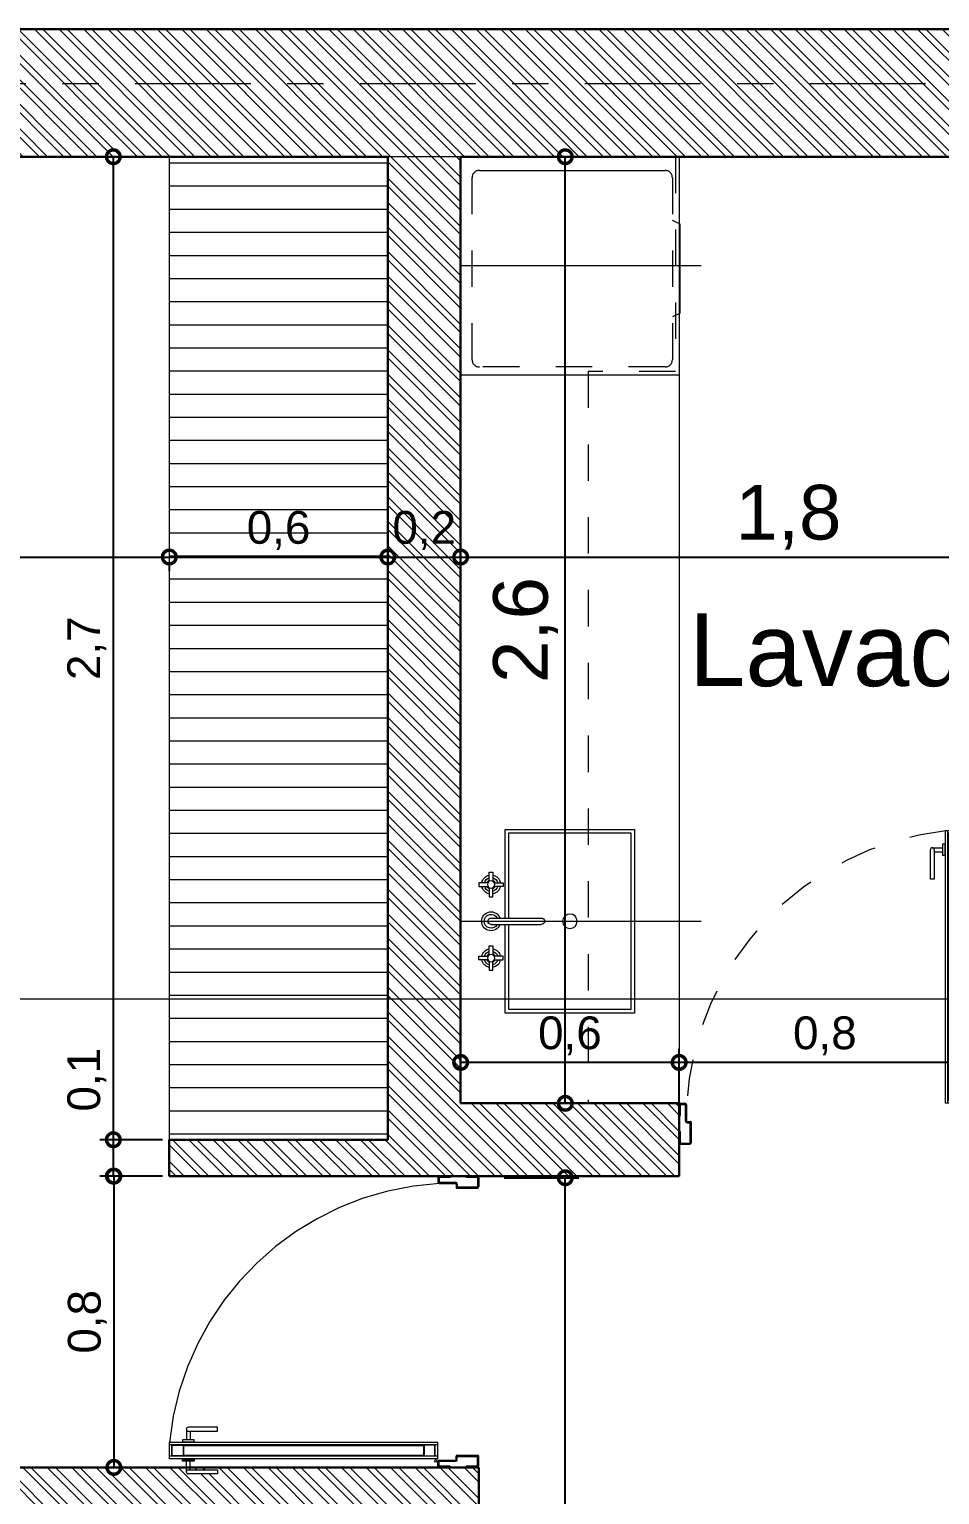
# Model space of a CAD drawing. Header units: millimetres. Extents: x 2502.5 to 2587.5, y 1451 to 1547.9.
# Drawn here: x 2517.778 to 2520.278, y 1509.219 to 1513.244 of the extents above; entities that cross this region are included whole.
import ezdxf

# ---------------------------------------------------------------- set-up
doc = ezdxf.new("R2010")
doc.units = ezdxf.units.MM
for name, pattern in [('ACAD_ISO10W100', [18, 12, -3, 0, -3]), ('CENTER', [50.8, 31.75, -6.35, 6.35, -6.35]), ('JIS_02_0.7', [1.35, 0.75, -0.6])]:
    doc.linetypes.add(name, pattern=pattern)
for name, color, linetype, lineweight in [('0.05', 254, 'Continuous', 5), ('0.09', 6, 'Continuous', 9), ('0.15', 6, 'Continuous', 15), ('02_CIVIL_EXIST', 250, 'Continuous', 30), ('08_CIVIL VISTAS FINO', 253, 'Continuous', 5), ('09_CIVIL PROYECCIONES', 230, 'JIS_02_0.7', 5), ('10_CIVIL EJES', 230, 'CENTER', 15), ('11_CARPINTERIA Y MOBILIARIO', 141, 'Continuous', 9), ('12_TEXTOS', 150, 'Continuous', 20), ('13_COTAS', 8, 'Continuous', 9), ('ABERTURASQ', 250, 'Continuous', 30), ('EJES', 101, 'ACAD_ISO10W100', 5)]:
    doc.layers.add(name, color=color, linetype=linetype, lineweight=lineweight)
doc.styles.add('Swis721 BT', font='swiss.ttf')
doc.dimstyles.new('ISO-23', dxfattribs={"dimscale": 0.03, "dimtxt": 5, "dimasz": 2.5, "dimexe": 1.25, "dimexo": 0.625, "dimtad": 1, "dimtxsty": 'Swis721 BT', "dimblk": 'DOTSMALL', "dimcen": 2.5, "dimclrt": 150, "dimadec": 0, "dimazin": 0, "dimtfac": 1, "dimtmove": 0, "dimatfit": 3, "dimfxl": 0, "dimarcsym": 0})

# ---------------------------------------------------------------- blocks, each defined once
blk = doc.blocks.new('80')
at = {"layer": '09_CIVIL PROYECCIONES', "linetype": 'JIS_02_0.7', "ltscale": 0.1}
blk.add_arc((2522612.3974, 181769.4556), 0.8022, 276.4267, 356.831, dxfattribs=at)
at = {"layer": '11_CARPINTERIA Y MOBILIARIO'}
for p, q in [((2522612.4184, 181769.5148), (2522612.4184, 181769.4844)), ((2522612.4184, 181769.4844), (2522612.4218, 181769.4844)), ((2522612.4218, 181769.5148), (2522612.4218, 181769.4844)), ((2522612.4229, 181769.5193), (2522612.4472, 181769.5193)), ((2522612.4229, 181769.5159), (2522612.447, 181769.5159)), ((2522612.4481, 181769.4601), (2522612.4481, 181769.515)), ((2522612.4516, 181769.4593), (2522612.4516, 181769.5155)), ((2522613.1852, 181769.4593), (2522613.1852, 181769.5155)), ((2522613.1887, 181769.4601), (2522613.1887, 181769.515)), ((2522613.2139, 181769.5193), (2522613.1896, 181769.5193)), ((2522613.2139, 181769.5159), (2522613.1898, 181769.5159)), ((2522613.2151, 181769.5148), (2522613.2151, 181769.4844)), ((2522613.2184, 181769.4844), (2522613.2151, 181769.4844)), ((2522613.2184, 181769.5148), (2522613.2184, 181769.4844)), ((2522612.4352, 181769.4113), (2522612.4352, 181769.4545)), ((2522612.4385, 181769.4113), (2522612.4385, 181769.4545)), ((2522612.4408, 181769.4601), (2522612.4481, 181769.4601)), ((2522612.4408, 181769.4567), (2522612.4494, 181769.4567)), ((2522613.1961, 181769.4567), (2522613.1874, 181769.4567)), ((2522613.1961, 181769.4601), (2522613.1887, 181769.4601)), ((2522613.1983, 181769.4113), (2522613.1983, 181769.4545)), ((2522613.2017, 181769.4113), (2522613.2017, 181769.4545)), ((2522612.4184, 181769.4404), (2522612.4184, 181769.4113)), ((2522612.4184, 181769.4404), (2522612.4218, 181769.4404)), ((2522612.4218, 181769.4404), (2522612.4218, 181769.4113)), ((2522612.4229, 181769.4101), (2522612.434, 181769.4101)), ((2522612.4229, 181769.4068), (2522612.434, 181769.4068)), ((2522612.4422, 181769.4063), (2522612.4872, 181769.4063)), ((2522612.4422, 181769.4063), (2522612.4422, 181768.6585)), ((2522612.4489, 181769.4063), (2522612.4489, 181768.6585)), ((2522612.4804, 181769.4063), (2522612.4804, 181768.6585)), ((2522612.4872, 181769.4063), (2522612.4872, 181768.6585)), ((2522613.2139, 181769.4101), (2522613.2028, 181769.4101)), ((2522613.2139, 181769.4068), (2522613.2028, 181769.4068)), ((2522613.2184, 181769.4404), (2522613.2151, 181769.4404)), ((2522613.2151, 181769.4404), (2522613.2151, 181769.4113)), ((2522613.2184, 181769.4404), (2522613.2184, 181769.4113)), ((2522612.4489, 181769.3995), (2522612.4804, 181769.3995)), ((2522612.4501, 181769.3984), (2522612.4793, 181769.3984)), ((2522612.4501, 181769.3691), (2522612.4501, 181769.3984)), ((2522612.4793, 181769.3691), (2522612.4501, 181769.3691)), ((2522612.4783, 181769.367), (2522612.4511, 181769.367)), ((2522612.4511, 181769.367), (2522612.4511, 181768.6978)), ((2522612.4783, 181768.6978), (2522612.4783, 181769.367)), ((2522612.4793, 181769.3984), (2522612.4793, 181769.3691)), ((2522612.4115, 181768.7907), (2522612.4008, 181768.7907)), ((2522612.4008, 181768.7907), (2522612.4008, 181768.7102)), ((2522612.4115, 181768.7102), (2522612.4115, 181768.7907)), ((2522612.5179, 181768.7102), (2522612.5179, 181768.7907)), ((2522612.5179, 181768.7907), (2522612.5286, 181768.7907)), ((2522612.5286, 181768.7907), (2522612.5286, 181768.7102)), ((2522612.4404, 181768.7263), (2522612.4351, 181768.7263)), ((2522612.4351, 181768.7263), (2522612.4351, 181768.6941)), ((2522612.4404, 181768.6941), (2522612.4404, 181768.7263)), ((2522612.4889, 181768.6941), (2522612.4889, 181768.7263)), ((2522612.4889, 181768.7263), (2522612.4943, 181768.7263)), ((2522612.4943, 181768.7263), (2522612.4943, 181768.6941)), ((2522612.4061, 181768.7048), (2522612.4351, 181768.7048)), ((2522612.4115, 181768.7156), (2522612.4351, 181768.7156)), ((2522612.4351, 181768.6941), (2522612.4404, 181768.6941)), ((2522612.4793, 181768.6956), (2522612.4501, 181768.6956)), ((2522612.4501, 181768.6956), (2522612.4501, 181768.6664)), ((2522612.4511, 181768.6978), (2522612.4783, 181768.6978)), ((2522612.4793, 181768.6664), (2522612.4793, 181768.6956)), ((2522612.4943, 181768.6941), (2522612.4889, 181768.6941)), ((2522612.5179, 181768.7156), (2522612.4943, 181768.7156)), ((2522612.5233, 181768.7048), (2522612.4943, 181768.7048)), ((2522612.4422, 181768.6585), (2522612.4872, 181768.6585)), ((2522612.4489, 181768.6652), (2522612.4804, 181768.6652)), ((2522612.4501, 181768.6664), (2522612.4793, 181768.6664))]:
    blk.add_line(p, q, dxfattribs=at)
blk.add_circle((2522612.4361, 181769.4014), 0.0036, dxfattribs=at)
for centre, radius, start, end in [((2522612.4229, 181769.5148), 0.00448, 90, 180), ((2522612.4229, 181769.5148), 0.00112, 90, 180), ((2522612.447, 181769.5148), 0.00112, 8.602, 90), ((2522612.4472, 181769.5148), 0.00448, 8.602, 90), ((2522613.1896, 181769.5148), 0.00448, 90, 171.398), ((2522613.1898, 181769.5148), 0.00112, 90, 171.398), ((2522613.2139, 181769.5148), 0.00448, 0, 90), ((2522613.2139, 181769.5148), 0.00112, 0, 90), ((2522612.4408, 181769.4545), 0.0056, 90, 180), ((2522612.4408, 181769.4545), 0.00224, 90, 180), ((2522612.4494, 181769.4589), 0.00224, 270, 8.602), ((2522613.1874, 181769.4589), 0.00224, 171.398, 270), ((2522613.1961, 181769.4545), 0.0056, 0, 90), ((2522613.1961, 181769.4545), 0.00224, 0, 90), ((2522612.4229, 181769.4113), 0.00448, 180, 270), ((2522612.4229, 181769.4113), 0.00112, 180, 270), ((2522612.434, 181769.4113), 0.00448, 270, 0), ((2522612.434, 181769.4113), 0.00112, 270, 0), ((2522613.2028, 181769.4113), 0.00448, 180, 270), ((2522613.2028, 181769.4113), 0.00112, 180, 270), ((2522613.2139, 181769.4113), 0.00448, 270, 0), ((2522613.2139, 181769.4113), 0.00112, 270, 0), ((2522612.4061, 181768.7102), 0.00537, 180, 0), ((2522612.5233, 181768.7102), 0.00537, 180, 0)]:
    blk.add_arc(centre, radius, start, end, dxfattribs=at)
blk = doc.blocks.new('bacha baño')
at = {"layer": '11_CARPINTERIA Y MOBILIARIO'}
for p, q in [((534.0763, 620.5057), (534.0763, 620.3677)), ((534.0943, 620.5057), (534.0943, 620.3677))]:
    blk.add_line(p, q, dxfattribs=at)
for points in [[(533.9793, 620.5144), (533.9793, 620.5392), (533.9893, 620.5392), (533.9893, 620.5144)], [(534.1913, 620.5144), (534.1913, 620.5392), (534.1813, 620.5392), (534.1813, 620.5144)], [(533.9756, 620.5107), (533.9508, 620.5107), (533.9508, 620.5007), (533.9756, 620.5007)], [(533.9793, 620.497), (533.9793, 620.4722), (533.9893, 620.4722), (533.9893, 620.497)], [(533.9929, 620.5107), (534.0178, 620.5107), (534.0178, 620.5007), (533.9929, 620.5007)], [(534.1776, 620.5107), (534.1528, 620.5107), (534.1528, 620.5007), (534.1776, 620.5007)], [(534.1913, 620.497), (534.1913, 620.4722), (534.1813, 620.4722), (534.1813, 620.497)], [(534.1949, 620.5107), (534.2198, 620.5107), (534.2198, 620.5007), (534.1949, 620.5007)], [(534.0763, 620.4667), (533.8328, 620.4667), (533.8328, 620.1117), (534.3378, 620.1117), (534.3378, 620.4667), (534.0943, 620.4667)], [(534.0763, 620.4567), (533.8428, 620.4567), (533.8428, 620.1217), (534.3278, 620.1217), (534.3278, 620.4567), (534.0943, 620.4567)]]:
    blk.add_lwpolyline(points, dxfattribs=at)
for centre, radius in [((533.9843, 620.5057), 0.01), ((534.1863, 620.5057), 0.01), ((534.0853, 620.2892), 0.02)]:
    blk.add_circle(centre, radius, dxfattribs=at)
for centre, radius, start, end in [((533.9843, 620.5057), 0.026, 101.0875, 168.9125), ((533.9843, 620.5057), 0.026, 191.0875, 258.9125), ((533.9843, 620.5057), 0.019, 105.2575, 164.7425), ((533.9843, 620.5057), 0.019, 195.2575, 254.7425), ((533.9843, 620.5057), 0.0125, 113.5782, 156.4218), ((533.9843, 620.5057), 0.0125, 203.5782, 246.4218), ((533.9843, 620.5057), 0.026, 11.0875, 78.9125), ((533.9843, 620.5057), 0.019, 15.2575, 74.7425), ((533.9843, 620.5057), 0.0125, 23.5782, 66.4218), ((533.9843, 620.5057), 0.0125, 293.5782, 336.4218), ((533.9843, 620.5057), 0.019, 285.2575, 344.7425), ((533.9843, 620.5057), 0.026, 281.0875, 348.9125), ((534.0853, 620.5057), 0.026, 290.2522, 249.7478), ((534.0853, 620.5057), 0.019, 298.2737, 241.7263), ((534.0853, 620.5057), 0.009, 0, 180), ((534.1863, 620.5057), 0.026, 101.0875, 168.9125), ((534.1863, 620.5057), 0.026, 191.0875, 258.9125), ((534.1863, 620.5057), 0.019, 105.2575, 164.7425), ((534.1863, 620.5057), 0.019, 195.2575, 254.7425), ((534.1863, 620.5057), 0.0125, 113.5782, 156.4218), ((534.1863, 620.5057), 0.0125, 203.5782, 246.4218), ((534.1863, 620.5057), 0.026, 11.0875, 78.9125), ((534.1863, 620.5057), 0.019, 15.2575, 74.7425), ((534.1863, 620.5057), 0.0125, 23.5782, 66.4218), ((534.1863, 620.5057), 0.019, 285.2575, 344.7425), ((534.1863, 620.5057), 0.0125, 293.5782, 336.4218), ((534.1863, 620.5057), 0.026, 281.0875, 348.9125), ((534.0853, 620.3677), 0.009, 180, 0)]:
    blk.add_arc(centre, radius, start, end, dxfattribs=at)
blk = doc.blocks.new('_DotSmall')
at = {"color": 0, "linetype": 'ByBlock', "const_width": 0.5}
blk.add_lwpolyline([(-0.0625, 0, 1), (0.0625, 0, 1)], format="xyb", close=True, dxfattribs=at)
blk = doc.blocks.new('*D123')
at = {"layer": '13_COTAS', "color": 0, "lineweight": -2}
for p, q in [((2518.9623, 1511.7949), (2520.7623, 1511.7949)), ((2518.9623, 1511.7762), (2518.9623, 1511.7574)), ((2520.7623, 1511.7762), (2520.7623, 1511.7574))]:
    blk.add_line(p, q, dxfattribs=at)
at = {"layer": 'Defpoints', "color": 0}
for p in [(2518.9623, 1511.7949), (2520.7623, 1511.7949), (2520.7623, 1511.7949)]:
    blk.add_point(p, dxfattribs=at)
at = {"layer": '13_COTAS', "color": 0, "lineweight": -2, "xscale": 0.075, "yscale": 0.075, "zscale": 0.075, "rotation": 180}
blk.add_blockref('_DotSmall', (2518.9623, 1511.7949), dxfattribs=at)
at = {"layer": '13_COTAS', "color": 0, "lineweight": -2, "xscale": 0.075, "yscale": 0.075, "zscale": 0.075}
blk.add_blockref('_DotSmall', (2520.7623, 1511.7949), dxfattribs=at)
at = {"layer": '13_COTAS', "color": 150, "insert": (2519.8623, 1511.9041), "char_height": 0.15, "attachment_point": 5, "style": 'Swis721 BT'}
blk.add_mtext('1,8', dxfattribs=at)
blk = doc.blocks.new('*D182')
at = {"layer": '13_COTAS', "color": 0, "lineweight": -2}
for p, q in [((2518.1435, 1512.8944), (2517.9711, 1512.8944)), ((2518.0086, 1512.8944), (2518.0086, 1510.1944)), ((2518.1435, 1510.1944), (2517.9711, 1510.1944))]:
    blk.add_line(p, q, dxfattribs=at)
at = {"layer": 'Defpoints', "color": 0}
for p in [(2518.1623, 1512.8944), (2518.0086, 1510.1944), (2518.1623, 1510.1944)]:
    blk.add_point(p, dxfattribs=at)
at = {"layer": '13_COTAS', "color": 0, "lineweight": -2, "xscale": 0.075, "yscale": 0.075, "zscale": 0.075}
for p, rotation in [((2518.0086, 1512.8944), 90), ((2518.0086, 1510.1944), 270)]:
    blk.add_blockref('_DotSmall', p, dxfattribs=dict(at, rotation=rotation))
at = {"layer": '13_COTAS', "color": 150, "insert": (2517.9356, 1511.5444), "char_height": 0.09, "attachment_point": 5, "rotation": 90, "style": 'Swis721 BT'}
blk.add_mtext('2,7', dxfattribs=at)
blk = doc.blocks.new('*D74')
at = {"layer": '13_COTAS', "color": 0, "lineweight": -2}
for p, q in [((2518.0087, 1510.1944), (2518.0087, 1510.449)), ((2518.1435, 1510.1944), (2517.9712, 1510.1944)), ((2518.0087, 1510.0944), (2518.0087, 1510.1944)), ((2518.1435, 1510.0944), (2517.9712, 1510.0944))]:
    blk.add_line(p, q, dxfattribs=at)
at = {"layer": 'Defpoints', "color": 0}
for p in [(2518.0087, 1510.1944), (2518.1623, 1510.1944), (2518.1623, 1510.0944)]:
    blk.add_point(p, dxfattribs=at)
at = {"layer": '13_COTAS', "color": 0, "lineweight": -2, "xscale": 0.075, "yscale": 0.075, "zscale": 0.075}
for p, rotation in [((2518.0087, 1510.1944), 90), ((2518.0087, 1510.0944), 270)]:
    blk.add_blockref('_DotSmall', p, dxfattribs=dict(at, rotation=rotation))
at = {"layer": '13_COTAS', "color": 150, "insert": (2517.9357, 1510.3592), "char_height": 0.09, "attachment_point": 5, "rotation": 90, "style": 'Swis721 BT'}
blk.add_mtext('0,1', dxfattribs=at)
blk = doc.blocks.new('*D75')
at = {"layer": '13_COTAS', "color": 0, "lineweight": -2}
for p, q in [((2518.1435, 1510.0944), (2517.9726, 1510.0944)), ((2518.0101, 1510.0944), (2518.0101, 1509.2944)), ((2518.1457, 1509.2944), (2517.9726, 1509.2944))]:
    blk.add_line(p, q, dxfattribs=at)
at = {"layer": 'Defpoints', "color": 0}
for p in [(2518.1623, 1510.0944), (2518.0101, 1509.2944), (2518.1644, 1509.2944)]:
    blk.add_point(p, dxfattribs=at)
at = {"layer": '13_COTAS', "color": 0, "lineweight": -2, "xscale": 0.075, "yscale": 0.075, "zscale": 0.075}
for p, rotation in [((2518.0101, 1510.0944), 90), ((2518.0101, 1509.2944), 270)]:
    blk.add_blockref('_DotSmall', p, dxfattribs=dict(at, rotation=rotation))
at = {"layer": '13_COTAS', "color": 150, "insert": (2517.9371, 1509.6944), "char_height": 0.09, "attachment_point": 5, "rotation": 90, "style": 'Swis721 BT'}
blk.add_mtext('0,8', dxfattribs=at)
blk = doc.blocks.new('*D87')
at = {"layer": '13_COTAS', "color": 0, "lineweight": -2}
for p, q in [((2514.9623, 1511.7949), (2518.1623, 1511.7949)), ((2514.9623, 1511.7762), (2514.9623, 1511.7574)), ((2518.1623, 1511.7762), (2518.1623, 1511.7574))]:
    blk.add_line(p, q, dxfattribs=at)
at = {"layer": 'Defpoints', "color": 0}
for p in [(2514.9623, 1511.7949), (2518.1623, 1511.7949), (2518.1623, 1511.7949)]:
    blk.add_point(p, dxfattribs=at)
at = {"layer": '13_COTAS', "color": 0, "lineweight": -2, "xscale": 0.075, "yscale": 0.075, "zscale": 0.075, "rotation": 180}
blk.add_blockref('_DotSmall', (2514.9623, 1511.7949), dxfattribs=at)
at = {"layer": '13_COTAS', "color": 0, "lineweight": -2, "xscale": 0.075, "yscale": 0.075, "zscale": 0.075}
blk.add_blockref('_DotSmall', (2518.1623, 1511.7949), dxfattribs=at)
at = {"layer": '13_COTAS', "color": 150, "insert": (2516.5623, 1511.868), "char_height": 0.09, "attachment_point": 5, "style": 'Swis721 BT'}
blk.add_mtext('3,2', dxfattribs=at)
blk = doc.blocks.new('*D88')
at = {"layer": '13_COTAS', "color": 0, "lineweight": -2}
for p, q in [((2518.1623, 1511.7949), (2518.7623, 1511.7949)), ((2518.7623, 1511.8239), (2518.7623, 1511.7574)), ((2518.1623, 1511.7809), (2518.1623, 1511.7574))]:
    blk.add_line(p, q, dxfattribs=at)
at = {"layer": 'Defpoints', "color": 0}
for p in [(2518.7623, 1511.8426), (2518.1623, 1511.7996), (2518.7623, 1511.7949)]:
    blk.add_point(p, dxfattribs=at)
at = {"layer": '13_COTAS', "color": 0, "lineweight": -2, "xscale": 0.075, "yscale": 0.075, "zscale": 0.075, "rotation": 180}
blk.add_blockref('_DotSmall', (2518.1623, 1511.7949), dxfattribs=at)
at = {"layer": '13_COTAS', "color": 0, "lineweight": -2, "xscale": 0.075, "yscale": 0.075, "zscale": 0.075}
blk.add_blockref('_DotSmall', (2518.7623, 1511.7949), dxfattribs=at)
at = {"layer": '13_COTAS', "color": 150, "insert": (2518.4623, 1511.868), "char_height": 0.09, "attachment_point": 5, "style": 'Swis721 BT'}
blk.add_mtext('0,6', dxfattribs=at)
blk = doc.blocks.new('*D196')
at = {"layer": '13_COTAS', "color": 0, "lineweight": -2}
for p, q in [((2518.7623, 1511.7949), (2518.9623, 1511.7949)), ((2518.7623, 1511.7762), (2518.7623, 1511.7574)), ((2518.9623, 1511.7762), (2518.9623, 1511.7574))]:
    blk.add_line(p, q, dxfattribs=at)
at = {"layer": 'Defpoints', "color": 0}
for p in [(2518.7623, 1511.7949), (2518.9623, 1511.7949), (2518.9623, 1511.7949)]:
    blk.add_point(p, dxfattribs=at)
at = {"layer": '13_COTAS', "color": 0, "lineweight": -2, "xscale": 0.075, "yscale": 0.075, "zscale": 0.075, "rotation": 180}
blk.add_blockref('_DotSmall', (2518.7623, 1511.7949), dxfattribs=at)
at = {"layer": '13_COTAS', "color": 0, "lineweight": -2, "xscale": 0.075, "yscale": 0.075, "zscale": 0.075}
blk.add_blockref('_DotSmall', (2518.9623, 1511.7949), dxfattribs=at)
at = {"layer": '13_COTAS', "color": 150, "insert": (2518.8623, 1511.868), "char_height": 0.09, "attachment_point": 5, "style": 'Swis721 BT'}
blk.add_mtext('0,2', dxfattribs=at)
blk = doc.blocks.new('*D204')
at = {"layer": '13_COTAS', "color": 0, "lineweight": -2}
for p, q in [((2519.5623, 1510.1132), (2519.5623, 1510.4442)), ((2520.3623, 1510.1132), (2520.3623, 1510.4442)), ((2520.3623, 1510.4067), (2519.5623, 1510.4067))]:
    blk.add_line(p, q, dxfattribs=at)
at = {"layer": 'Defpoints', "color": 0}
for p in [(2519.5623, 1510.4067), (2519.5623, 1510.0944), (2520.3623, 1510.0944)]:
    blk.add_point(p, dxfattribs=at)
at = {"layer": '13_COTAS', "color": 0, "lineweight": -2, "xscale": 0.075, "yscale": 0.075, "zscale": 0.075, "rotation": 180}
blk.add_blockref('_DotSmall', (2519.5623, 1510.4067), dxfattribs=at)
at = {"layer": '13_COTAS', "color": 0, "lineweight": -2, "xscale": 0.075, "yscale": 0.075, "zscale": 0.075}
blk.add_blockref('_DotSmall', (2520.3623, 1510.4067), dxfattribs=at)
at = {"layer": '13_COTAS', "color": 150, "insert": (2519.9623, 1510.4797), "char_height": 0.09, "attachment_point": 5, "style": 'Swis721 BT'}
blk.add_mtext('0,8', dxfattribs=at)
blk = doc.blocks.new('*D89')
at = {"layer": '13_COTAS', "color": 0, "lineweight": -2}
for p, q in [((2519.0818, 1510.0899), (2519.2871, 1510.0899)), ((2519.2496, 1506.8444), (2519.2496, 1510.0899)), ((2519.0818, 1506.8444), (2519.2871, 1506.8444))]:
    blk.add_line(p, q, dxfattribs=at)
at = {"layer": 'Defpoints', "color": 0}
for p in [(2519.063, 1510.0899), (2519.2496, 1510.0899), (2519.063, 1506.8444)]:
    blk.add_point(p, dxfattribs=at)
at = {"layer": '13_COTAS', "color": 0, "lineweight": -2, "xscale": 0.075, "yscale": 0.075, "zscale": 0.075}
for p, rotation in [((2519.2496, 1510.0899), 90), ((2519.2496, 1506.8444), 270)]:
    blk.add_blockref('_DotSmall', p, dxfattribs=dict(at, rotation=rotation))
at = {"layer": '13_COTAS', "color": 150, "insert": (2519.1404, 1508.4672), "char_height": 0.15, "attachment_point": 5, "rotation": 90, "style": 'Swis721 BT'}
blk.add_mtext('3,25', dxfattribs=at)
blk = doc.blocks.new('*D206')
at = {"layer": '13_COTAS', "color": 0, "lineweight": -2}
for p, q in [((2519.2435, 1512.8944), (2519.2121, 1512.8944)), ((2519.2496, 1510.2944), (2519.2496, 1512.8944)), ((2519.2435, 1510.2944), (2519.2121, 1510.2944))]:
    blk.add_line(p, q, dxfattribs=at)
at = {"layer": 'Defpoints', "color": 0}
for p in [(2519.2496, 1512.8944), (2519.2623, 1512.8944), (2519.2623, 1510.2944)]:
    blk.add_point(p, dxfattribs=at)
at = {"layer": '13_COTAS', "color": 0, "lineweight": -2, "xscale": 0.075, "yscale": 0.075, "zscale": 0.075}
for p, rotation in [((2519.2496, 1512.8944), 90), ((2519.2496, 1510.2944), 270)]:
    blk.add_blockref('_DotSmall', p, dxfattribs=dict(at, rotation=rotation))
at = {"layer": '13_COTAS', "color": 150, "insert": (2519.1404, 1511.5944), "char_height": 0.15, "attachment_point": 5, "rotation": 90, "style": 'Swis721 BT'}
blk.add_mtext('2,6', dxfattribs=at)
blk = doc.blocks.new('*D208')
at = {"layer": '13_COTAS', "color": 0, "lineweight": -2}
for p, q in [((2518.9623, 1510.3132), (2518.9623, 1510.4442)), ((2519.5623, 1510.3132), (2519.5623, 1510.4442)), ((2519.5623, 1510.4067), (2518.9623, 1510.4067))]:
    blk.add_line(p, q, dxfattribs=at)
at = {"layer": 'Defpoints', "color": 0}
for p in [(2518.9623, 1510.4067), (2518.9623, 1510.2944), (2519.5623, 1510.2944)]:
    blk.add_point(p, dxfattribs=at)
at = {"layer": '13_COTAS', "color": 0, "lineweight": -2, "xscale": 0.075, "yscale": 0.075, "zscale": 0.075, "rotation": 180}
blk.add_blockref('_DotSmall', (2518.9623, 1510.4067), dxfattribs=at)
at = {"layer": '13_COTAS', "color": 0, "lineweight": -2, "xscale": 0.075, "yscale": 0.075, "zscale": 0.075}
blk.add_blockref('_DotSmall', (2519.5623, 1510.4067), dxfattribs=at)
at = {"layer": '13_COTAS', "color": 150, "insert": (2519.2623, 1510.4797), "char_height": 0.09, "attachment_point": 5, "style": 'Swis721 BT'}
blk.add_mtext('0,6', dxfattribs=at)
blk = doc.blocks.new('silueta')
at = {"layer": '0.09', "color": 3}
for points in [[(2455.9998, 1541.2666), (2484.7998, 1541.2666), (2484.7998, 1540.7166), (2484.9498, 1540.7166), (2484.9498, 1536.4166), (2477.8998, 1536.4166), (2477.6998, 1536.4166), (2477.6998, 1530.5166), (2477.8998, 1530.5166), (2477.8998, 1530.1166), (2477.6998, 1530.1166), (2477.6998, 1529.9666), (2455.9998, 1529.9666)], [(2484.4998, 1540.9166), (2465.3998, 1540.9166), (2465.3998, 1534.9166)]]:
    blk.add_lwpolyline(points, dxfattribs=at)

msp = doc.modelspace()

# ---------------------------------------------------------------- hatches: boundary and pattern name
at = {"layer": '0.05'}
h = msp.add_hatch(dxfattribs=at)
h.set_pattern_fill('ANSI31', color=256, scale=0.02, angle=-45)
h.set_pattern_definition([(360, (1978.6417, 2070.090036), (1e-17, 0.0635), [])])
h.paths.add_polyline_path([(2519.0123, 1508.2444), (2518.5123, 1508.2444), (2518.5123, 1507.3444), (2519.0123, 1507.3444)])
h.paths.add_polyline_path([(2518.9123, 1506.8444), (2518.9123, 1507.2444), (2518.4123, 1507.2444), (2518.4123, 1506.8444)])
h.paths.add_polyline_path([(2523.3123, 1508.5444), (2522.7123, 1508.5444), (2522.7123, 1506.2444), (2523.3123, 1506.2444)])
h.paths.add_polyline_path([(2523.1623, 1510.1944), (2523.7623, 1510.1944), (2523.7623, 1512.8944), (2523.1623, 1512.8944)])
h.paths.add_polyline_path([(2518.7623, 1512.8944), (2518.1623, 1512.8944), (2518.1623, 1510.1944), (2518.7623, 1510.1944)])
at = {"layer": '0.09'}
h = msp.add_hatch(dxfattribs=at)
h.set_pattern_fill('ANSI32', color=18, scale=0.005, angle=-90)
h.set_pattern_definition([(315, (2, 0), (0.03367596045, 0.03367596045), []), (315, (2, -0.02245), (0.03367596045, 0.03367596045), [])])
h.paths.add_polyline_path([(2527.2623, 1502.0944), (2521.615, 1502.0944), (2521.615, 1501.9444), (2527.2623, 1501.9444)])
h.paths.add_polyline_path([(2514.9623, 1512.8944), (2518.7623, 1512.8944), (2518.7623, 1510.5801), (2518.9623, 1510.5801), (2518.9623, 1512.8944), (2520.9623, 1512.8944), (2520.9623, 1513.0944), (2513.8623, 1513.0944), (2513.8623, 1512.6944), (2514.6623, 1512.6944), (2514.6623, 1511.6944), (2514.9623, 1511.6944)])
h.paths.add_polyline_path([(2520.9623, 1513.2444), (2514.6623, 1513.2444), (2514.6623, 1513.0944), (2520.9623, 1513.0944)])
h.paths.add_polyline_path([(2527.2623, 1513.2444), (2522.9623, 1513.2444), (2522.9623, 1513.0944), (2527.2623, 1513.0944)])
h.paths.add_polyline_path([(2528.0623, 1513.0944), (2527.2623, 1513.0944), (2522.9623, 1513.0944), (2522.9623, 1512.8944), (2522.9623, 1510.5801), (2523.1623, 1510.5801), (2523.1623, 1512.8944), (2526.9623, 1512.8944), (2526.9623, 1511.6944), (2527.0123, 1511.6944), (2527.0623, 1511.6944), (2527.2623, 1511.6944), (2527.2623, 1512.6944), (2528.0623, 1512.6944)])
h.paths.add_polyline_path([(2523.1623, 1510.5801), (2522.9623, 1510.5801), (2522.9623, 1510.2944), (2522.5623, 1510.2944), (2522.5623, 1510.0944), (2523.7623, 1510.0944), (2523.7623, 1510.1944), (2523.1623, 1510.1944)])
h.paths.add_polyline_path([(2521.5623, 1510.2944), (2520.3623, 1510.2944), (2520.3623, 1510.0944), (2521.5623, 1510.0944)])
h.paths.add_polyline_path([(2519.5623, 1510.2944), (2518.9623, 1510.2944), (2518.9623, 1510.5801), (2518.7623, 1510.5801), (2518.7623, 1510.1944), (2518.1623, 1510.1944), (2518.1623, 1510.0944), (2519.5623, 1510.0944)])
h.paths.add_polyline_path([(2527.2623, 1509.3944), (2526.9623, 1509.3944), (2526.9623, 1509.2944), (2522.5623, 1509.2944), (2522.5623, 1506.2338), (2523.6623, 1506.2338), (2523.6623, 1506.2444), (2522.7123, 1506.2444), (2522.7123, 1509.1444), (2524.5123, 1509.1444), (2524.5123, 1506.2444), (2524.4623, 1506.2444), (2524.4623, 1506.2338), (2524.9623, 1506.2338), (2524.9623, 1506.2444), (2524.6123, 1506.2444), (2524.6123, 1507.6444), (2524.9123, 1507.6444), (2524.9123, 1507.7444), (2524.6123, 1507.7444), (2524.6123, 1509.1444), (2525.6123, 1509.1444), (2525.6123, 1507.6444), (2525.7123, 1507.6444), (2525.7123, 1509.1444), (2526.9623, 1509.1444), (2526.9623, 1508.3944), (2527.2623, 1508.3944)])
h.paths.add_polyline_path([(2525.7076, 1508.4035), (2525.7075, 1508.3408), (2525.6992, 1508.3408), (2525.6992, 1508.4035, -1)], flags=16)
h.paths.add_polyline_path([(2525.6253, 1508.4035), (2525.6254, 1508.3408), (2525.617, 1508.3408), (2525.617, 1508.4035, -1)], flags=16)
h.paths.add_polyline_path([(2523.4088, 1509.2768), (2523.3283, 1509.2768), (2523.3283, 1509.2875), (2523.4088, 1509.2875, -1)], flags=16)
h.paths.add_polyline_path([(2527.2623, 1507.7444), (2526.4123, 1507.7444), (2526.4123, 1507.7182), (2526.4123, 1507.6444), (2526.9623, 1507.6444), (2526.9623, 1506.2444), (2525.7623, 1506.2444), (2525.7623, 1506.2338), (2527.2623, 1506.2338)], flags=17)
h.paths.add_polyline_path([(2527.2623, 1506.2338), (2525.7623, 1506.2338), (2525.7623, 1506.2108), (2525.7623, 1506.0944), (2527.2623, 1506.0944)])
h.paths.add_polyline_path([(2524.9623, 1506.2338), (2524.4623, 1506.2338), (2524.4623, 1506.2108), (2524.4623, 1506.0944), (2524.9623, 1506.0944)])
h.paths.add_polyline_path([(2523.6623, 1506.2338), (2522.5623, 1506.2338), (2522.5623, 1506.0944), (2523.6623, 1506.0944)])
h.paths.add_polyline_path([(2523.3783, 1506.1121), (2523.4588, 1506.1121, -1), (2523.4588, 1506.1013), (2523.3783, 1506.1013)], flags=16)
h.paths.add_polyline_path([(2528.0623, 1502.4944), (2527.2623, 1502.4944), (2527.2623, 1503.0444), (2526.9623, 1503.0444), (2526.9623, 1502.2944), (2522.7623, 1502.2944), (2522.7623, 1505.2944), (2522.5623, 1505.2944), (2522.5623, 1502.2944), (2521.615, 1502.2944), (2521.615, 1502.0944), (2528.0623, 1502.0944)])
h.paths.add_polyline_path([(2521.615, 1502.2944), (2516.9623, 1502.2944), (2516.9623, 1502.4944), (2516.6623, 1502.4944), (2514.6623, 1502.4944), (2513.8623, 1502.4944), (2513.8623, 1502.0944), (2514.6623, 1502.0944), (2521.615, 1502.0944)])
h.paths.add_polyline_path([(2521.615, 1502.0944), (2514.6623, 1502.0944), (2514.6623, 1501.9444), (2521.615, 1501.9444)])
h.paths.add_polyline_path([(2516.9623, 1505.1944), (2516.9623, 1505.8944), (2516.9274, 1505.8944), (2516.8623, 1505.8944), (2516.8623, 1505.0944), (2514.9623, 1505.0944), (2514.9623, 1505.4944), (2514.6623, 1505.4944), (2514.6623, 1504.8944), (2514.9623, 1504.8944), (2516.6623, 1504.8944), (2516.9623, 1504.8944)])
h.paths.add_polyline_path([(2519.4996, 1508.6645), (2519.4996, 1507.3622), (2519.933, 1507.3622), (2519.933, 1508.6645)], flags=9)
h.paths.add_polyline_path([(2517.3471, 1509.1069), (2517.3471, 1508.3521), (2517.7804, 1508.3521), (2517.7804, 1509.1069)], flags=9)
h = msp.add_hatch(dxfattribs=at)
h.set_pattern_fill('ANSI32', color=18, scale=0.005, angle=-90)
h.set_pattern_definition([(315, (2100.05912, 1006.04728), (0.0336759605, 0.0336759605), []), (315, (2100.05912, 1006.02483), (0.0336759605, 0.0336759605), [])])
h.paths.add_polyline_path([(2519.0123, 1509.2944), (2518.2198, 1509.2944), (2518.2198, 1509.2875), (2518.295, 1509.2875), (2518.295, 1509.2768), (2518.2144, 1509.2768, -0.414214), (2518.2091, 1509.2821), (2518.2091, 1509.2944), (2514.9623, 1509.2944), (2514.9623, 1509.1444), (2518.2103, 1509.1444), (2518.2103, 1509.1567, -0.414214), (2518.2157, 1509.1621), (2518.2962, 1509.1621), (2518.2962, 1509.1513), (2518.2211, 1509.1513), (2518.2211, 1509.1444), (2519.0123, 1509.1444)])

# ---------------------------------------------------------------- linework, layer by layer
msp.add_line((2518.1623, 1512.8944), (2518.1623, 1510.1944), dxfattribs=at)
at = {"layer": '0.15'}
msp.add_line((2535.7644, 1510.5801), (2504.7242, 1510.5801), dxfattribs=at)
at = {"layer": '02_CIVIL_EXIST'}
for p, q in [((2520.9623, 1513.2444), (2514.6623, 1513.2444)), ((2518.7623, 1512.8944), (2514.9623, 1512.8944)), ((2518.7623, 1512.8944), (2518.7623, 1510.1944)), ((2518.9623, 1512.8944), (2518.9623, 1510.2944)), ((2520.9623, 1512.8944), (2518.9623, 1512.8944)), ((2519.5623, 1510.2944), (2518.9623, 1510.2944)), ((2519.5623, 1510.2944), (2519.5623, 1510.0944)), ((2518.7623, 1510.1944), (2518.1623, 1510.1944)), ((2518.1623, 1510.1944), (2518.1623, 1510.0944)), ((2519.5623, 1510.0944), (2518.1623, 1510.0944)), ((2514.9623, 1509.2944), (2519.0123, 1509.2944)), ((2519.0123, 1509.2944), (2519.0123, 1509.1444))]:
    msp.add_line(p, q, dxfattribs=at)
at = {"layer": '08_CIVIL VISTAS FINO'}
for p, q in [((2519.5623, 1512.8944), (2519.5623, 1510.2944)), ((2519.5623, 1512.2944), (2518.9623, 1512.2944))]:
    msp.add_line(p, q, dxfattribs=at)
at = {"layer": '09_CIVIL PROYECCIONES', "ltscale": 0.1}
for p, q in [((2519.5523, 1512.8944), (2519.5523, 1512.3044)), ((2518.9936, 1512.3369), (2518.9936, 1512.8369)), ((2519.5436, 1512.8369), (2519.5436, 1512.3369)), ((2519.5236, 1512.3169), (2519.0136, 1512.3169)), ((2519.3123, 1512.3044), (2519.3123, 1510.2944)), ((2519.5523, 1512.3044), (2519.3123, 1512.3044))]:
    msp.add_line(p, q, dxfattribs=at)
at = {"layer": '09_CIVIL PROYECCIONES', "ltscale": 3}
for p, q in [((2519.0136, 1512.8569), (2519.5236, 1512.8569)), ((2519.5646, 1512.7093), (2519.5436, 1512.7192)), ((2519.5646, 1512.4645), (2519.5646, 1512.7093)), ((2519.5646, 1512.4645), (2519.5436, 1512.4547))]:
    msp.add_line(p, q, dxfattribs=at)
for centre, start, end in [((2519.0136, 1512.8369), 90, 180), ((2519.5236, 1512.8369), 0, 90), ((2519.0136, 1512.3369), 180, 270)]:
    msp.add_arc(centre, 0.02, start, end, dxfattribs=at)
at = {"layer": '09_CIVIL PROYECCIONES', "ltscale": 0.1}
msp.add_arc((2519.5236, 1512.3369), 0.02, 270, 0, dxfattribs=at)
at = {"layer": '09_CIVIL PROYECCIONES', "linetype": 'JIS_02_0.7', "ltscale": 4}
msp.add_arc((2518.9499, 1509.2846), 0.7911, 93.3068, 174.2972, dxfattribs=at)
at = {"layer": '10_CIVIL EJES', "ltscale": 0.01}
msp.add_line((2536.2936, 1513.0944), (2504.5206, 1513.0944), dxfattribs=at)
at = {"layer": '11_CARPINTERIA Y MOBILIARIO'}
for p, q in [((2518.8998, 1510.0899), (2518.8998, 1510.0788)), ((2518.9031, 1510.0899), (2518.9031, 1510.0788)), ((2518.9334, 1510.0944), (2518.9042, 1510.0944)), ((2518.9334, 1510.0911), (2518.9042, 1510.0911)), ((2518.9042, 1510.0777), (2518.9474, 1510.0777)), ((2518.9042, 1510.0743), (2518.9474, 1510.0743)), ((2518.9334, 1510.0944), (2518.9334, 1510.0911)), ((2518.9497, 1510.0721), (2518.9497, 1510.0634)), ((2518.9523, 1510.0612), (2519.0085, 1510.0612)), ((2518.953, 1510.0721), (2518.953, 1510.0647)), ((2518.953, 1510.0647), (2519.008, 1510.0647)), ((2519.0078, 1510.0944), (2518.9774, 1510.0944)), ((2518.9774, 1510.0944), (2518.9774, 1510.0911)), ((2519.0078, 1510.0911), (2518.9774, 1510.0911)), ((2519.0089, 1510.0899), (2519.0089, 1510.0658)), ((2519.0123, 1510.0899), (2519.0123, 1510.0656)), ((2518.2091, 1509.3992), (2518.2091, 1509.3703)), ((2518.295, 1509.4046), (2518.2144, 1509.4046)), ((2518.2144, 1509.3939), (2518.295, 1509.3939)), ((2518.2198, 1509.3939), (2518.2198, 1509.3703)), ((2518.295, 1509.3939), (2518.295, 1509.4046)), ((2518.1627, 1509.3182), (2518.1627, 1509.3632)), ((2518.8992, 1509.3632), (2518.1627, 1509.3632)), ((2518.8992, 1509.3564), (2518.1627, 1509.3564)), ((2518.1695, 1509.3249), (2518.1695, 1509.3564)), ((2518.1706, 1509.3261), (2518.1706, 1509.3553)), ((2518.1706, 1509.3553), (2518.1999, 1509.3553)), ((2518.1983, 1509.3703), (2518.1983, 1509.3649)), ((2518.2305, 1509.3703), (2518.1983, 1509.3703)), ((2518.1983, 1509.3649), (2518.2305, 1509.3649)), ((2518.1999, 1509.3553), (2518.1999, 1509.3261)), ((2518.202, 1509.3271), (2518.202, 1509.3543)), ((2518.202, 1509.3543), (2518.86, 1509.3543)), ((2518.2305, 1509.3649), (2518.2305, 1509.3703)), ((2518.86, 1509.3543), (2518.86, 1509.3271)), ((2518.8914, 1509.3553), (2518.8621, 1509.3553)), ((2518.8621, 1509.3553), (2518.8621, 1509.3261)), ((2518.8914, 1509.3261), (2518.8914, 1509.3553)), ((2518.8925, 1509.3249), (2518.8925, 1509.3564)), ((2518.8992, 1509.3182), (2518.8992, 1509.3632)), ((2518.8992, 1509.3249), (2518.1627, 1509.3249)), ((2518.8992, 1509.3182), (2518.1627, 1509.3182)), ((2518.1999, 1509.3261), (2518.1706, 1509.3261)), ((2518.1983, 1509.3111), (2518.1983, 1509.3164)), ((2518.1983, 1509.3164), (2518.2305, 1509.3164)), ((2518.2305, 1509.3111), (2518.1983, 1509.3111)), ((2518.86, 1509.3271), (2518.202, 1509.3271)), ((2518.2091, 1509.2821), (2518.2091, 1509.3111)), ((2518.2198, 1509.2875), (2518.2198, 1509.3111)), ((2518.2305, 1509.3164), (2518.2305, 1509.3111)), ((2518.8621, 1509.3261), (2518.8914, 1509.3261)), ((2518.8998, 1509.2989), (2518.8998, 1509.31)), ((2518.9031, 1509.2989), (2518.9031, 1509.31)), ((2518.9042, 1509.3145), (2518.9474, 1509.3145)), ((2518.9042, 1509.3111), (2518.9474, 1509.3111)), ((2518.9334, 1509.2978), (2518.9042, 1509.2978)), ((2518.9334, 1509.2944), (2518.9334, 1509.2978)), ((2518.9497, 1509.3167), (2518.9497, 1509.3254)), ((2518.9523, 1509.3276), (2519.0085, 1509.3276)), ((2518.953, 1509.3241), (2519.008, 1509.3241)), ((2518.953, 1509.3167), (2518.953, 1509.3241)), ((2519.0078, 1509.2978), (2518.9774, 1509.2978)), ((2518.9774, 1509.2944), (2518.9774, 1509.2978)), ((2519.0089, 1509.2989), (2519.0089, 1509.323)), ((2519.0123, 1509.2989), (2519.0123, 1509.3232)), ((2518.2144, 1509.2875), (2518.295, 1509.2875)), ((2518.295, 1509.2768), (2518.2144, 1509.2768)), ((2518.295, 1509.2875), (2518.295, 1509.2768)), ((2518.9334, 1509.2944), (2518.9042, 1509.2944)), ((2519.0078, 1509.2944), (2518.9774, 1509.2944))]:
    msp.add_line(p, q, dxfattribs=at)
msp.add_circle((2518.8944, 1509.3121), 0.0036, dxfattribs=at)
for centre, radius, start, end in [((2518.9042, 1510.0899), 0.00448, 90, 180), ((2518.9042, 1510.0788), 0.00448, 180, 270), ((2518.9042, 1510.0899), 0.00112, 90, 180), ((2518.9042, 1510.0788), 0.00112, 180, 270), ((2518.9474, 1510.0721), 0.0056, 0, 90), ((2518.9474, 1510.0721), 0.00224, 0, 90), ((2518.9519, 1510.0634), 0.00224, 180, 278.602), ((2519.0078, 1510.0899), 0.00448, 0, 90), ((2519.0078, 1510.0899), 0.00112, 0, 90), ((2519.0078, 1510.0658), 0.00112, 278.602, 0), ((2519.0078, 1510.0656), 0.00448, 278.602, 0), ((2518.2144, 1509.3992), 0.00537, 90, 270), ((2518.9042, 1509.31), 0.00448, 90, 180), ((2518.9042, 1509.2989), 0.00448, 180, 270), ((2518.9042, 1509.31), 0.00112, 90, 180), ((2518.9042, 1509.2989), 0.00112, 180, 270), ((2518.9474, 1509.3167), 0.00224, 270, 0), ((2518.9474, 1509.3167), 0.0056, 270, 0), ((2518.9519, 1509.3254), 0.00224, 81.398, 180), ((2519.0078, 1509.2989), 0.00112, 270, 0), ((2519.0078, 1509.2989), 0.00448, 270, 0), ((2519.0078, 1509.323), 0.00112, 0, 81.398), ((2519.0078, 1509.3232), 0.00448, 0, 81.398), ((2518.2144, 1509.2821), 0.00537, 90, 270)]:
    msp.add_arc(centre, radius, start, end, dxfattribs=at)
at = {"layer": 'EJES', "color": 3, "linetype": 'ACAD_ISO10W100'}
for p, q in [((2519.6224, 1512.5944), (2518.9623, 1512.5944)), ((2518.9623, 1510.7944), (2519.6224, 1510.7944))]:
    msp.add_line(p, q, dxfattribs=at)

# ---------------------------------------------------------------- block references
at = {"layer": '02_CIVIL_EXIST', "xscale": -1, "rotation": 90}
msp.add_blockref('bacha baño', (3139.5515, 2044.8797), dxfattribs=at)
at = {"layer": 'ABERTURASQ', "rotation": 180}
msp.add_blockref('80', (2525132.7807, 183279.7012), dxfattribs=at)
at = {"layer": 'Defpoints'}
msp.add_blockref('silueta', (49.5625, -28.0222), dxfattribs=at)

# ---------------------------------------------------------------- texts
at = {"layer": '12_TEXTOS', "insert": (2519.5888, 1511.4374), "char_height": 0.2, "attachment_point": 7, "style": 'Swis721 BT'}
msp.add_mtext_dynamic_manual_height_columns('Lavadero', width=4.74294, gutter_width=10, heights=[0], dxfattribs=at)

# ---------------------------------------------------------------- dimensions: what is measured, and where the dimension line sits
at = {"layer": '13_COTAS'}
for base, p1, p2, override, picture, middle in [((2518.0086, 1510.1944), (2518.1623, 1512.8944), (2518.1623, 1510.1944), {"dimtxt": 3, "dimfxl": 100, "dimarcsym": 2}, '*D182', (2517.9356, 1511.5444)), ((2519.2496, 1512.8944), (2519.2623, 1510.2944), (2519.2623, 1512.8944), {"dimfxl": 100, "dimarcsym": 2}, '*D206', (2519.1404, 1511.5944)), ((2518.0087, 1510.1944), (2518.1623, 1510.0944), (2518.1623, 1510.1944), {"dimtxt": 3, "dimfxl": 100, "dimarcsym": 2}, '*D74', (2517.9357, 1510.3592)), ((2518.0101, 1509.2944), (2518.1623, 1510.0944), (2518.1644, 1509.2944), {"dimtxt": 3, "dimfxl": 100, "dimarcsym": 2}, '*D75', (2517.9371, 1509.6944)), ((2519.2496, 1510.0899), (2519.063, 1506.8444), (2519.063, 1510.0899), {"dimfxl": 100, "dimarcsym": 2}, '*D89', (2519.1404, 1508.4672))]:
    dim = msp.add_linear_dim(base=base, p1=p1, p2=p2, angle=270, dimstyle='ISO-23', override=override, dxfattribs=at)
    dim.commit()
    dim.dimension.update_dxf_attribs({"geometry": picture, "text_midpoint": middle})
for base, p1, p2, override, picture, middle in [((2520.7623, 1511.7949), (2518.9623, 1511.7949), (2520.7623, 1511.7949), {"dimfxl": 100, "dimarcsym": 2}, '*D123', (2519.8623, 1511.9041)), ((2518.1623, 1511.7949), (2514.9623, 1511.7949), (2518.1623, 1511.7949), {"dimtxt": 3, "dimfxl": 100, "dimarcsym": 2}, '*D87', (2516.5623, 1511.868)), ((2518.7623, 1511.7949), (2518.1623, 1511.7996), (2518.7623, 1511.8426), {"dimtxt": 3, "dimfxl": 100, "dimarcsym": 2}, '*D88', (2518.4623, 1511.868)), ((2518.9623, 1511.7949), (2518.7623, 1511.7949), (2518.9623, 1511.7949), {"dimtxt": 3, "dimfxl": 100, "dimarcsym": 2}, '*D196', (2518.8623, 1511.868)), ((2518.9623, 1510.4067), (2519.5623, 1510.2944), (2518.9623, 1510.2944), {"dimtxt": 3, "dimfxl": 100, "dimarcsym": 2}, '*D208', (2519.2623, 1510.4797)), ((2519.5623, 1510.4067), (2520.3623, 1510.0944), (2519.5623, 1510.0944), {"dimtxt": 3, "dimfxl": 100, "dimarcsym": 2}, '*D204', (2519.9623, 1510.4797))]:
    dim = msp.add_linear_dim(base=base, p1=p1, p2=p2, dimstyle='ISO-23', override=override, dxfattribs=at)
    dim.commit()
    dim.dimension.update_dxf_attribs({"geometry": picture, "text_midpoint": middle})

doc.saveas('drawing.dxf')
